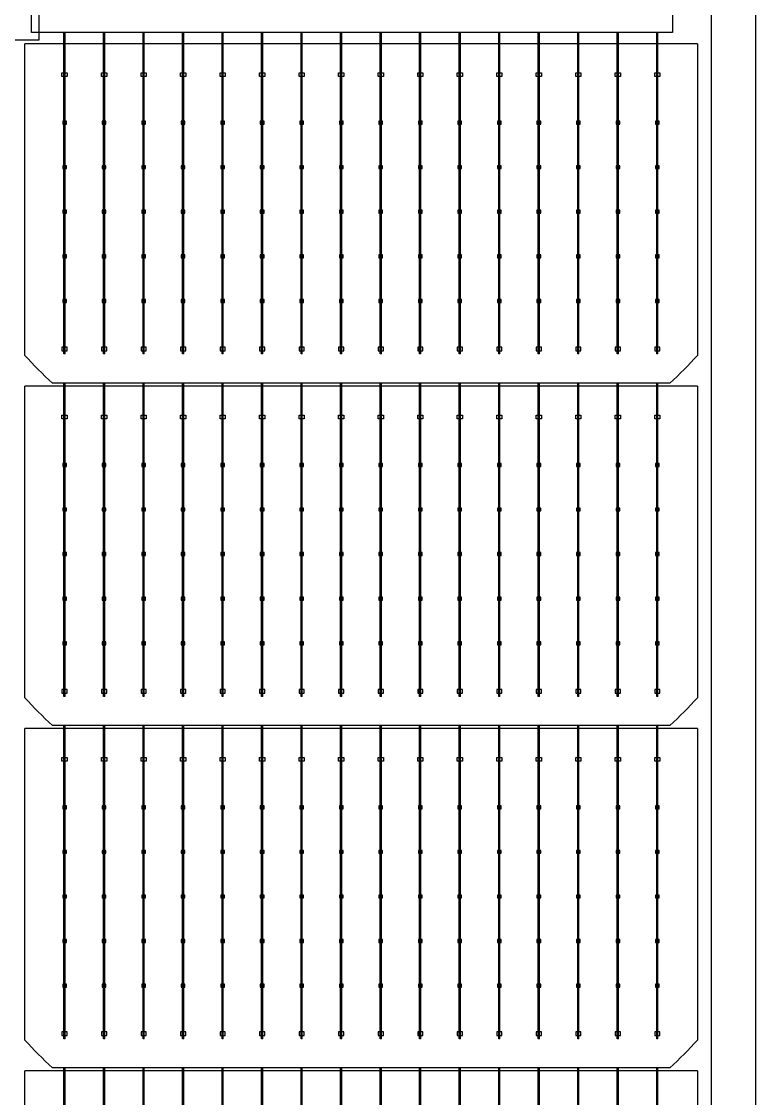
# Model space of a CAD drawing. Header units: millimetres. Extents: x 10297564 to 11610295, y -9287743 to -8409454.
# Drawn here: x 10403294 to 10406066, y -9094487 to -9090420 of the extents above; entities that cross this region are included whole.
import ezdxf

# ---------------------------------------------------------------- set-up
doc = ezdxf.new("R2010")
doc.units = ezdxf.units.MM
doc.header["$LTSCALE"] = 100

msp = doc.modelspace()

# ---------------------------------------------------------------- linework, layer by layer
for p, q in [((10403454.5, -9091675.6), (10403454.5, -9090462.1)), ((10403459, -9091675.6), (10403459, -9090462.1)), ((10403603.8, -9091675.6), (10403603.8, -9090462.1)), ((10403608.2, -9091675.6), (10403608.2, -9090462.1)), ((10403753, -9091675.6), (10403753, -9090462.1)), ((10403757.5, -9091675.6), (10403757.5, -9090462.1)), ((10403902.2, -9091675.6), (10403902.2, -9090462.1)), ((10403906.7, -9091675.6), (10403906.7, -9090462.1)), ((10404051.5, -9091675.6), (10404051.5, -9090462.1)), ((10404056, -9091675.6), (10404056, -9090462.1)), ((10404200.7, -9091675.6), (10404200.7, -9090462.1)), ((10404205.2, -9091675.6), (10404205.2, -9090462.1)), ((10404350, -9091675.6), (10404350, -9090462.1)), ((10404354.5, -9091675.6), (10404354.5, -9090462.1)), ((10404499.2, -9091675.6), (10404499.2, -9090462.1)), ((10404503.7, -9091675.6), (10404503.7, -9090462.1)), ((10404648.5, -9091675.6), (10404648.5, -9090462.1)), ((10404653, -9091675.6), (10404653, -9090462.1)), ((10404797.7, -9091675.6), (10404797.7, -9090462.1)), ((10404802.2, -9091675.6), (10404802.2, -9090462.1)), ((10404947, -9091675.6), (10404947, -9090462.1)), ((10404951.4, -9091675.6), (10404951.4, -9090462.1)), ((10405096.2, -9091675.6), (10405096.2, -9090462.1)), ((10405100.7, -9091675.6), (10405100.7, -9090462.1)), ((10405245.5, -9091675.6), (10405245.5, -9090462.1)), ((10405249.9, -9091675.6), (10405249.9, -9090462.1)), ((10405394.7, -9091675.6), (10405394.7, -9090462.1)), ((10405399.2, -9091675.6), (10405399.2, -9090462.1)), ((10405544, -9091675.6), (10405544, -9090462.1)), ((10405548.4, -9091675.6), (10405548.4, -9090462.1)), ((10405693.2, -9091675.6), (10405693.2, -9090462.1)), ((10405697.7, -9091675.6), (10405697.7, -9090462.1)), ((10405847.5, -9090504), (10403306.1, -9090504)), ((10405847.5, -9091796.6), (10403306.1, -9091796.6)), ((10403454.5, -9092968.3), (10403454.5, -9091785.4)), ((10403459, -9092968.3), (10403459, -9091785.4)), ((10403603.8, -9092968.3), (10403603.8, -9091785.4)), ((10403608.2, -9092968.3), (10403608.2, -9091785.4)), ((10403753, -9092968.3), (10403753, -9091785.4)), ((10403757.5, -9092968.3), (10403757.5, -9091785.4)), ((10403902.2, -9092968.3), (10403902.2, -9091785.4)), ((10403906.7, -9092968.3), (10403906.7, -9091785.4)), ((10404051.5, -9092968.3), (10404051.5, -9091785.4)), ((10404056, -9092968.3), (10404056, -9091785.4)), ((10404200.7, -9092968.3), (10404200.7, -9091785.4)), ((10404205.2, -9092968.3), (10404205.2, -9091785.4)), ((10404350, -9092968.3), (10404350, -9091785.4)), ((10404354.5, -9092968.3), (10404354.5, -9091785.4)), ((10404499.2, -9092968.3), (10404499.2, -9091785.4)), ((10404503.7, -9092968.3), (10404503.7, -9091785.4)), ((10404648.5, -9092968.3), (10404648.5, -9091785.4)), ((10404653, -9092968.3), (10404653, -9091785.4)), ((10404797.7, -9092968.3), (10404797.7, -9091785.4)), ((10404802.2, -9092968.3), (10404802.2, -9091785.4)), ((10404947, -9092968.3), (10404947, -9091785.4)), ((10404951.4, -9092968.3), (10404951.4, -9091785.4)), ((10405096.2, -9092968.3), (10405096.2, -9091785.4)), ((10405100.7, -9092968.3), (10405100.7, -9091785.4)), ((10405245.5, -9092968.3), (10405245.5, -9091785.4)), ((10405249.9, -9092968.3), (10405249.9, -9091785.4)), ((10405394.7, -9092968.3), (10405394.7, -9091785.4)), ((10405399.2, -9092968.3), (10405399.2, -9091785.4)), ((10405544, -9092968.3), (10405544, -9091785.4)), ((10405548.4, -9092968.3), (10405548.4, -9091785.4)), ((10405693.2, -9092968.3), (10405693.2, -9091785.4)), ((10405697.7, -9092968.3), (10405697.7, -9091785.4)), ((10405847.5, -9093089.3), (10403306.1, -9093089.3)), ((10403454.5, -9094261), (10403454.5, -9093078.1)), ((10403459, -9094261), (10403459, -9093078.1)), ((10403603.8, -9094261), (10403603.8, -9093078.1)), ((10403608.2, -9094261), (10403608.2, -9093078.1)), ((10403753, -9094261), (10403753, -9093078.1)), ((10403757.5, -9094261), (10403757.5, -9093078.1)), ((10403902.2, -9094261), (10403902.2, -9093078.1)), ((10403906.7, -9094261), (10403906.7, -9093078.1)), ((10404051.5, -9094261), (10404051.5, -9093078.1)), ((10404056, -9094261), (10404056, -9093078.1)), ((10404200.7, -9094261), (10404200.7, -9093078.1)), ((10404205.2, -9094261), (10404205.2, -9093078.1)), ((10404350, -9094261), (10404350, -9093078.1)), ((10404354.5, -9094261), (10404354.5, -9093078.1)), ((10404499.2, -9094261), (10404499.2, -9093078.1)), ((10404503.7, -9094261), (10404503.7, -9093078.1)), ((10404648.5, -9094261), (10404648.5, -9093078.1)), ((10404653, -9094261), (10404653, -9093078.1)), ((10404797.7, -9094261), (10404797.7, -9093078.1)), ((10404802.2, -9094261), (10404802.2, -9093078.1)), ((10404947, -9094261), (10404947, -9093078.1)), ((10404951.4, -9094261), (10404951.4, -9093078.1)), ((10405096.2, -9094261), (10405096.2, -9093078.1)), ((10405100.7, -9094261), (10405100.7, -9093078.1)), ((10405245.5, -9094261), (10405245.5, -9093078.1)), ((10405249.9, -9094261), (10405249.9, -9093078.1)), ((10405394.7, -9094261), (10405394.7, -9093078.1)), ((10405399.2, -9094261), (10405399.2, -9093078.1)), ((10405544, -9094261), (10405544, -9093078.1)), ((10405548.4, -9094261), (10405548.4, -9093078.1)), ((10405693.2, -9094261), (10405693.2, -9093078.1)), ((10405697.7, -9094261), (10405697.7, -9093078.1)), ((10403454.5, -9095553.6), (10403454.5, -9094370.7)), ((10403459, -9095553.6), (10403459, -9094370.7)), ((10403603.8, -9095553.6), (10403603.8, -9094370.7)), ((10403608.2, -9095553.6), (10403608.2, -9094370.7)), ((10403753, -9095553.6), (10403753, -9094370.7)), ((10403757.5, -9095553.6), (10403757.5, -9094370.7)), ((10403902.2, -9095553.6), (10403902.2, -9094370.7)), ((10403906.7, -9095553.6), (10403906.7, -9094370.7)), ((10404051.5, -9095553.6), (10404051.5, -9094370.7)), ((10404056, -9095553.6), (10404056, -9094370.7)), ((10404200.7, -9095553.6), (10404200.7, -9094370.7)), ((10404205.2, -9095553.6), (10404205.2, -9094370.7)), ((10404350, -9095553.6), (10404350, -9094370.7)), ((10404354.5, -9095553.6), (10404354.5, -9094370.7)), ((10404499.2, -9095553.6), (10404499.2, -9094370.7)), ((10404503.7, -9095553.6), (10404503.7, -9094370.7)), ((10404648.5, -9095553.6), (10404648.5, -9094370.7)), ((10404653, -9095553.6), (10404653, -9094370.7)), ((10404797.7, -9095553.6), (10404797.7, -9094370.7)), ((10404802.2, -9095553.6), (10404802.2, -9094370.7)), ((10404947, -9095553.6), (10404947, -9094370.7)), ((10404951.4, -9095553.6), (10404951.4, -9094370.7)), ((10405096.2, -9095553.6), (10405096.2, -9094370.7)), ((10405100.7, -9095553.6), (10405100.7, -9094370.7)), ((10405245.5, -9095553.6), (10405245.5, -9094370.7)), ((10405249.9, -9095553.6), (10405249.9, -9094370.7)), ((10405394.7, -9095553.6), (10405394.7, -9094370.7)), ((10405399.2, -9095553.6), (10405399.2, -9094370.7)), ((10405544, -9095553.6), (10405544, -9094370.7)), ((10405548.4, -9095553.6), (10405548.4, -9094370.7)), ((10405693.2, -9095553.6), (10405693.2, -9094370.7)), ((10405697.7, -9095553.6), (10405697.7, -9094370.7)), ((10405847.5, -9094382), (10403306.1, -9094382))]:
    msp.add_line(p, q)
for points in [[(10390262.3, -9073235.9), (10406065.8, -9073235.9), (10406065.8, -9107604.7), (10390262.3, -9107604.7)], [(10390429.7, -9073403.3), (10405898.4, -9073403.3), (10405898.4, -9107437.3), (10390429.7, -9107437.3)], [(10403359.8, -9090490), (10403234.3, -9090490), (10403234.3, -9090350.5), (10403359.8, -9090350.5)], [(10403331.9, -9090378.4), (10405751.9, -9090378.4), (10405751.9, -9090462.1), (10403331.9, -9090462.1)], [(10403447, -9090627.7), (10403447, -9090613.7), (10403466.5, -9090613.7), (10403466.5, -9090627.7)], [(10403596.2, -9090627.7), (10403596.2, -9090613.7), (10403615.8, -9090613.7), (10403615.8, -9090627.7)], [(10403745.5, -9090627.7), (10403745.5, -9090613.7), (10403765, -9090613.7), (10403765, -9090627.7)], [(10403894.7, -9090627.7), (10403894.7, -9090613.7), (10403914.2, -9090613.7), (10403914.2, -9090627.7)], [(10404044, -9090627.7), (10404044, -9090613.7), (10404063.5, -9090613.7), (10404063.5, -9090627.7)], [(10404193.2, -9090627.7), (10404193.2, -9090613.7), (10404212.7, -9090613.7), (10404212.7, -9090627.7)], [(10404342.5, -9090627.7), (10404342.5, -9090613.7), (10404362, -9090613.7), (10404362, -9090627.7)], [(10404491.7, -9090627.7), (10404491.7, -9090613.7), (10404511.2, -9090613.7), (10404511.2, -9090627.7)], [(10404641, -9090627.7), (10404641, -9090613.7), (10404660.5, -9090613.7), (10404660.5, -9090627.7)], [(10404790.2, -9090627.7), (10404790.2, -9090613.7), (10404809.7, -9090613.7), (10404809.7, -9090627.7)], [(10404939.5, -9090627.7), (10404939.5, -9090613.7), (10404959, -9090613.7), (10404959, -9090627.7)], [(10405088.7, -9090627.7), (10405088.7, -9090613.7), (10405108.2, -9090613.7), (10405108.2, -9090627.7)], [(10405237.9, -9090627.7), (10405237.9, -9090613.7), (10405257.5, -9090613.7), (10405257.5, -9090627.7)], [(10405387.2, -9090627.7), (10405387.2, -9090613.7), (10405406.7, -9090613.7), (10405406.7, -9090627.7)], [(10405536.4, -9090627.7), (10405536.4, -9090613.7), (10405556, -9090613.7), (10405556, -9090627.7)], [(10405685.7, -9090627.7), (10405685.7, -9090613.7), (10405705.2, -9090613.7), (10405705.2, -9090627.7)], [(10403463.7, -9090796), (10403449.8, -9090796), (10403449.8, -9090807.2), (10403463.7, -9090807.2)], [(10403613, -9090796), (10403599, -9090796), (10403599, -9090807.2), (10403613, -9090807.2)], [(10403762.2, -9090796), (10403748.3, -9090796), (10403748.3, -9090807.2), (10403762.2, -9090807.2)], [(10403911.5, -9090796), (10403897.5, -9090796), (10403897.5, -9090807.2), (10403911.5, -9090807.2)], [(10404060.7, -9090796), (10404046.8, -9090796), (10404046.8, -9090807.2), (10404060.7, -9090807.2)], [(10404210, -9090796), (10404196, -9090796), (10404196, -9090807.2), (10404210, -9090807.2)], [(10404359.2, -9090796), (10404345.2, -9090796), (10404345.2, -9090807.2), (10404359.2, -9090807.2)], [(10404508.4, -9090796), (10404494.5, -9090796), (10404494.5, -9090807.2), (10404508.4, -9090807.2)], [(10404657.7, -9090796), (10404643.7, -9090796), (10404643.7, -9090807.2), (10404657.7, -9090807.2)], [(10404806.9, -9090796), (10404793, -9090796), (10404793, -9090807.2), (10404806.9, -9090807.2)], [(10404956.2, -9090796), (10404942.2, -9090796), (10404942.2, -9090807.2), (10404956.2, -9090807.2)], [(10405105.4, -9090796), (10405091.5, -9090796), (10405091.5, -9090807.2), (10405105.4, -9090807.2)], [(10405254.7, -9090796), (10405240.7, -9090796), (10405240.7, -9090807.2), (10405254.7, -9090807.2)], [(10405403.9, -9090796), (10405390, -9090796), (10405390, -9090807.2), (10405403.9, -9090807.2)], [(10405553.2, -9090796), (10405539.2, -9090796), (10405539.2, -9090807.2), (10405553.2, -9090807.2)], [(10405702.4, -9090796), (10405688.5, -9090796), (10405688.5, -9090807.2), (10405702.4, -9090807.2)], [(10403463.7, -9090964.5), (10403449.8, -9090964.5), (10403449.8, -9090975.7), (10403463.7, -9090975.7)], [(10403613, -9090964.5), (10403599, -9090964.5), (10403599, -9090975.7), (10403613, -9090975.7)], [(10403762.2, -9090964.5), (10403748.3, -9090964.5), (10403748.3, -9090975.7), (10403762.2, -9090975.7)], [(10403911.5, -9090964.5), (10403897.5, -9090964.5), (10403897.5, -9090975.7), (10403911.5, -9090975.7)], [(10404060.7, -9090964.5), (10404046.8, -9090964.5), (10404046.8, -9090975.7), (10404060.7, -9090975.7)], [(10404210, -9090964.5), (10404196, -9090964.5), (10404196, -9090975.7), (10404210, -9090975.7)], [(10404359.2, -9090964.5), (10404345.2, -9090964.5), (10404345.2, -9090975.7), (10404359.2, -9090975.7)], [(10404508.4, -9090964.5), (10404494.5, -9090964.5), (10404494.5, -9090975.7), (10404508.4, -9090975.7)], [(10404657.7, -9090964.5), (10404643.7, -9090964.5), (10404643.7, -9090975.7), (10404657.7, -9090975.7)], [(10404806.9, -9090964.5), (10404793, -9090964.5), (10404793, -9090975.7), (10404806.9, -9090975.7)], [(10404956.2, -9090964.5), (10404942.2, -9090964.5), (10404942.2, -9090975.7), (10404956.2, -9090975.7)], [(10405105.4, -9090964.5), (10405091.5, -9090964.5), (10405091.5, -9090975.7), (10405105.4, -9090975.7)], [(10405254.7, -9090964.5), (10405240.7, -9090964.5), (10405240.7, -9090975.7), (10405254.7, -9090975.7)], [(10405403.9, -9090964.5), (10405390, -9090964.5), (10405390, -9090975.7), (10405403.9, -9090975.7)], [(10405553.2, -9090964.5), (10405539.2, -9090964.5), (10405539.2, -9090975.7), (10405553.2, -9090975.7)], [(10405702.4, -9090964.5), (10405688.5, -9090964.5), (10405688.5, -9090975.7), (10405702.4, -9090975.7)], [(10403463.7, -9091133), (10403449.8, -9091133), (10403449.8, -9091144.2), (10403463.7, -9091144.2)], [(10403613, -9091133), (10403599, -9091133), (10403599, -9091144.2), (10403613, -9091144.2)], [(10403762.2, -9091133), (10403748.3, -9091133), (10403748.3, -9091144.2), (10403762.2, -9091144.2)], [(10403911.5, -9091133), (10403897.5, -9091133), (10403897.5, -9091144.2), (10403911.5, -9091144.2)], [(10404060.7, -9091133), (10404046.8, -9091133), (10404046.8, -9091144.2), (10404060.7, -9091144.2)], [(10404210, -9091133), (10404196, -9091133), (10404196, -9091144.2), (10404210, -9091144.2)], [(10404359.2, -9091133), (10404345.2, -9091133), (10404345.2, -9091144.2), (10404359.2, -9091144.2)], [(10404508.4, -9091133), (10404494.5, -9091133), (10404494.5, -9091144.2), (10404508.4, -9091144.2)], [(10404657.7, -9091133), (10404643.7, -9091133), (10404643.7, -9091144.2), (10404657.7, -9091144.2)], [(10404806.9, -9091133), (10404793, -9091133), (10404793, -9091144.2), (10404806.9, -9091144.2)], [(10404956.2, -9091133), (10404942.2, -9091133), (10404942.2, -9091144.2), (10404956.2, -9091144.2)], [(10405105.4, -9091133), (10405091.5, -9091133), (10405091.5, -9091144.2), (10405105.4, -9091144.2)], [(10405254.7, -9091133), (10405240.7, -9091133), (10405240.7, -9091144.2), (10405254.7, -9091144.2)], [(10405403.9, -9091133), (10405390, -9091133), (10405390, -9091144.2), (10405403.9, -9091144.2)], [(10405553.2, -9091133), (10405539.2, -9091133), (10405539.2, -9091144.2), (10405553.2, -9091144.2)], [(10405702.4, -9091133), (10405688.5, -9091133), (10405688.5, -9091144.2), (10405702.4, -9091144.2)], [(10403463.7, -9091301.5), (10403449.8, -9091301.5), (10403449.8, -9091312.7), (10403463.7, -9091312.7)], [(10403613, -9091301.5), (10403599, -9091301.5), (10403599, -9091312.7), (10403613, -9091312.7)], [(10403762.2, -9091301.5), (10403748.3, -9091301.5), (10403748.3, -9091312.7), (10403762.2, -9091312.7)], [(10403911.5, -9091301.5), (10403897.5, -9091301.5), (10403897.5, -9091312.7), (10403911.5, -9091312.7)], [(10404060.7, -9091301.5), (10404046.8, -9091301.5), (10404046.8, -9091312.7), (10404060.7, -9091312.7)], [(10404210, -9091301.5), (10404196, -9091301.5), (10404196, -9091312.7), (10404210, -9091312.7)], [(10404359.2, -9091301.5), (10404345.2, -9091301.5), (10404345.2, -9091312.7), (10404359.2, -9091312.7)], [(10404508.4, -9091301.5), (10404494.5, -9091301.5), (10404494.5, -9091312.7), (10404508.4, -9091312.7)], [(10404657.7, -9091301.5), (10404643.7, -9091301.5), (10404643.7, -9091312.7), (10404657.7, -9091312.7)], [(10404806.9, -9091301.5), (10404793, -9091301.5), (10404793, -9091312.7), (10404806.9, -9091312.7)], [(10404956.2, -9091301.5), (10404942.2, -9091301.5), (10404942.2, -9091312.7), (10404956.2, -9091312.7)], [(10405105.4, -9091301.5), (10405091.5, -9091301.5), (10405091.5, -9091312.7), (10405105.4, -9091312.7)], [(10405254.7, -9091301.5), (10405240.7, -9091301.5), (10405240.7, -9091312.7), (10405254.7, -9091312.7)], [(10405403.9, -9091301.5), (10405390, -9091301.5), (10405390, -9091312.7), (10405403.9, -9091312.7)], [(10405553.2, -9091301.5), (10405539.2, -9091301.5), (10405539.2, -9091312.7), (10405553.2, -9091312.7)], [(10405702.4, -9091301.5), (10405688.5, -9091301.5), (10405688.5, -9091312.7), (10405702.4, -9091312.7)], [(10403463.7, -9091470), (10403449.8, -9091470), (10403449.8, -9091481.2), (10403463.7, -9091481.2)], [(10403613, -9091470), (10403599, -9091470), (10403599, -9091481.2), (10403613, -9091481.2)], [(10403762.2, -9091470), (10403748.3, -9091470), (10403748.3, -9091481.2), (10403762.2, -9091481.2)], [(10403911.5, -9091470), (10403897.5, -9091470), (10403897.5, -9091481.2), (10403911.5, -9091481.2)], [(10404060.7, -9091470), (10404046.8, -9091470), (10404046.8, -9091481.2), (10404060.7, -9091481.2)], [(10404210, -9091470), (10404196, -9091470), (10404196, -9091481.2), (10404210, -9091481.2)], [(10404359.2, -9091470), (10404345.2, -9091470), (10404345.2, -9091481.2), (10404359.2, -9091481.2)], [(10404508.4, -9091470), (10404494.5, -9091470), (10404494.5, -9091481.2), (10404508.4, -9091481.2)], [(10404657.7, -9091470), (10404643.7, -9091470), (10404643.7, -9091481.2), (10404657.7, -9091481.2)], [(10404806.9, -9091470), (10404793, -9091470), (10404793, -9091481.2), (10404806.9, -9091481.2)], [(10404956.2, -9091470), (10404942.2, -9091470), (10404942.2, -9091481.2), (10404956.2, -9091481.2)], [(10405105.4, -9091470), (10405091.5, -9091470), (10405091.5, -9091481.2), (10405105.4, -9091481.2)], [(10405254.7, -9091470), (10405240.7, -9091470), (10405240.7, -9091481.2), (10405254.7, -9091481.2)], [(10405403.9, -9091470), (10405390, -9091470), (10405390, -9091481.2), (10405403.9, -9091481.2)], [(10405553.2, -9091470), (10405539.2, -9091470), (10405539.2, -9091481.2), (10405553.2, -9091481.2)], [(10405702.4, -9091470), (10405688.5, -9091470), (10405688.5, -9091481.2), (10405702.4, -9091481.2)], [(10403447, -9091649.5), (10403447, -9091663.5), (10403466.5, -9091663.5), (10403466.5, -9091649.5)], [(10403596.2, -9091649.5), (10403596.2, -9091663.5), (10403615.8, -9091663.5), (10403615.8, -9091649.5)], [(10403745.5, -9091649.5), (10403745.5, -9091663.5), (10403765, -9091663.5), (10403765, -9091649.5)], [(10403894.7, -9091649.5), (10403894.7, -9091663.5), (10403914.2, -9091663.5), (10403914.2, -9091649.5)], [(10404044, -9091649.5), (10404044, -9091663.5), (10404063.5, -9091663.5), (10404063.5, -9091649.5)], [(10404193.2, -9091649.5), (10404193.2, -9091663.5), (10404212.7, -9091663.5), (10404212.7, -9091649.5)], [(10404342.5, -9091649.5), (10404342.5, -9091663.5), (10404362, -9091663.5), (10404362, -9091649.5)], [(10404491.7, -9091649.5), (10404491.7, -9091663.5), (10404511.2, -9091663.5), (10404511.2, -9091649.5)], [(10404641, -9091649.5), (10404641, -9091663.5), (10404660.5, -9091663.5), (10404660.5, -9091649.5)], [(10404790.2, -9091649.5), (10404790.2, -9091663.5), (10404809.7, -9091663.5), (10404809.7, -9091649.5)], [(10404939.5, -9091649.5), (10404939.5, -9091663.5), (10404959, -9091663.5), (10404959, -9091649.5)], [(10405088.7, -9091649.5), (10405088.7, -9091663.5), (10405108.2, -9091663.5), (10405108.2, -9091649.5)], [(10405237.9, -9091649.5), (10405237.9, -9091663.5), (10405257.5, -9091663.5), (10405257.5, -9091649.5)], [(10405387.2, -9091649.5), (10405387.2, -9091663.5), (10405406.7, -9091663.5), (10405406.7, -9091649.5)], [(10405536.4, -9091649.5), (10405536.4, -9091663.5), (10405556, -9091663.5), (10405556, -9091649.5)], [(10405685.7, -9091649.5), (10405685.7, -9091663.5), (10405705.2, -9091663.5), (10405705.2, -9091649.5)], [(10403447, -9091920.4), (10403447, -9091906.4), (10403466.5, -9091906.4), (10403466.5, -9091920.4)], [(10403596.2, -9091920.4), (10403596.2, -9091906.4), (10403615.8, -9091906.4), (10403615.8, -9091920.4)], [(10403745.5, -9091920.4), (10403745.5, -9091906.4), (10403765, -9091906.4), (10403765, -9091920.4)], [(10403894.7, -9091920.4), (10403894.7, -9091906.4), (10403914.2, -9091906.4), (10403914.2, -9091920.4)], [(10404044, -9091920.4), (10404044, -9091906.4), (10404063.5, -9091906.4), (10404063.5, -9091920.4)], [(10404193.2, -9091920.4), (10404193.2, -9091906.4), (10404212.7, -9091906.4), (10404212.7, -9091920.4)], [(10404342.5, -9091920.4), (10404342.5, -9091906.4), (10404362, -9091906.4), (10404362, -9091920.4)], [(10404491.7, -9091920.4), (10404491.7, -9091906.4), (10404511.2, -9091906.4), (10404511.2, -9091920.4)], [(10404641, -9091920.4), (10404641, -9091906.4), (10404660.5, -9091906.4), (10404660.5, -9091920.4)], [(10404790.2, -9091920.4), (10404790.2, -9091906.4), (10404809.7, -9091906.4), (10404809.7, -9091920.4)], [(10404939.5, -9091920.4), (10404939.5, -9091906.4), (10404959, -9091906.4), (10404959, -9091920.4)], [(10405088.7, -9091920.4), (10405088.7, -9091906.4), (10405108.2, -9091906.4), (10405108.2, -9091920.4)], [(10405237.9, -9091920.4), (10405237.9, -9091906.4), (10405257.5, -9091906.4), (10405257.5, -9091920.4)], [(10405387.2, -9091920.4), (10405387.2, -9091906.4), (10405406.7, -9091906.4), (10405406.7, -9091920.4)], [(10405536.4, -9091920.4), (10405536.4, -9091906.4), (10405556, -9091906.4), (10405556, -9091920.4)], [(10405685.7, -9091920.4), (10405685.7, -9091906.4), (10405705.2, -9091906.4), (10405705.2, -9091920.4)], [(10403463.7, -9092088.7), (10403449.8, -9092088.7), (10403449.8, -9092099.9), (10403463.7, -9092099.9)], [(10403613, -9092088.7), (10403599, -9092088.7), (10403599, -9092099.9), (10403613, -9092099.9)], [(10403762.2, -9092088.7), (10403748.3, -9092088.7), (10403748.3, -9092099.9), (10403762.2, -9092099.9)], [(10403911.5, -9092088.7), (10403897.5, -9092088.7), (10403897.5, -9092099.9), (10403911.5, -9092099.9)], [(10404060.7, -9092088.7), (10404046.8, -9092088.7), (10404046.8, -9092099.9), (10404060.7, -9092099.9)], [(10404210, -9092088.7), (10404196, -9092088.7), (10404196, -9092099.9), (10404210, -9092099.9)], [(10404359.2, -9092088.7), (10404345.2, -9092088.7), (10404345.2, -9092099.9), (10404359.2, -9092099.9)], [(10404508.4, -9092088.7), (10404494.5, -9092088.7), (10404494.5, -9092099.9), (10404508.4, -9092099.9)], [(10404657.7, -9092088.7), (10404643.7, -9092088.7), (10404643.7, -9092099.9), (10404657.7, -9092099.9)], [(10404806.9, -9092088.7), (10404793, -9092088.7), (10404793, -9092099.9), (10404806.9, -9092099.9)], [(10404956.2, -9092088.7), (10404942.2, -9092088.7), (10404942.2, -9092099.9), (10404956.2, -9092099.9)], [(10405105.4, -9092088.7), (10405091.5, -9092088.7), (10405091.5, -9092099.9), (10405105.4, -9092099.9)], [(10405254.7, -9092088.7), (10405240.7, -9092088.7), (10405240.7, -9092099.9), (10405254.7, -9092099.9)], [(10405403.9, -9092088.7), (10405390, -9092088.7), (10405390, -9092099.9), (10405403.9, -9092099.9)], [(10405553.2, -9092088.7), (10405539.2, -9092088.7), (10405539.2, -9092099.9), (10405553.2, -9092099.9)], [(10405702.4, -9092088.7), (10405688.5, -9092088.7), (10405688.5, -9092099.9), (10405702.4, -9092099.9)], [(10403463.7, -9092257.2), (10403449.8, -9092257.2), (10403449.8, -9092268.4), (10403463.7, -9092268.4)], [(10403613, -9092257.2), (10403599, -9092257.2), (10403599, -9092268.4), (10403613, -9092268.4)], [(10403762.2, -9092257.2), (10403748.3, -9092257.2), (10403748.3, -9092268.4), (10403762.2, -9092268.4)], [(10403911.5, -9092257.2), (10403897.5, -9092257.2), (10403897.5, -9092268.4), (10403911.5, -9092268.4)], [(10404060.7, -9092257.2), (10404046.8, -9092257.2), (10404046.8, -9092268.4), (10404060.7, -9092268.4)], [(10404210, -9092257.2), (10404196, -9092257.2), (10404196, -9092268.4), (10404210, -9092268.4)], [(10404359.2, -9092257.2), (10404345.2, -9092257.2), (10404345.2, -9092268.4), (10404359.2, -9092268.4)], [(10404508.4, -9092257.2), (10404494.5, -9092257.2), (10404494.5, -9092268.4), (10404508.4, -9092268.4)], [(10404657.7, -9092257.2), (10404643.7, -9092257.2), (10404643.7, -9092268.4), (10404657.7, -9092268.4)], [(10404806.9, -9092257.2), (10404793, -9092257.2), (10404793, -9092268.4), (10404806.9, -9092268.4)], [(10404956.2, -9092257.2), (10404942.2, -9092257.2), (10404942.2, -9092268.4), (10404956.2, -9092268.4)], [(10405105.4, -9092257.2), (10405091.5, -9092257.2), (10405091.5, -9092268.4), (10405105.4, -9092268.4)], [(10405254.7, -9092257.2), (10405240.7, -9092257.2), (10405240.7, -9092268.4), (10405254.7, -9092268.4)], [(10405403.9, -9092257.2), (10405390, -9092257.2), (10405390, -9092268.4), (10405403.9, -9092268.4)], [(10405553.2, -9092257.2), (10405539.2, -9092257.2), (10405539.2, -9092268.4), (10405553.2, -9092268.4)], [(10405702.4, -9092257.2), (10405688.5, -9092257.2), (10405688.5, -9092268.4), (10405702.4, -9092268.4)], [(10403463.7, -9092425.7), (10403449.8, -9092425.7), (10403449.8, -9092436.9), (10403463.7, -9092436.9)], [(10403613, -9092425.7), (10403599, -9092425.7), (10403599, -9092436.9), (10403613, -9092436.9)], [(10403762.2, -9092425.7), (10403748.3, -9092425.7), (10403748.3, -9092436.9), (10403762.2, -9092436.9)], [(10403911.5, -9092425.7), (10403897.5, -9092425.7), (10403897.5, -9092436.9), (10403911.5, -9092436.9)], [(10404060.7, -9092425.7), (10404046.8, -9092425.7), (10404046.8, -9092436.9), (10404060.7, -9092436.9)], [(10404210, -9092425.7), (10404196, -9092425.7), (10404196, -9092436.9), (10404210, -9092436.9)], [(10404359.2, -9092425.7), (10404345.2, -9092425.7), (10404345.2, -9092436.9), (10404359.2, -9092436.9)], [(10404508.4, -9092425.7), (10404494.5, -9092425.7), (10404494.5, -9092436.9), (10404508.4, -9092436.9)], [(10404657.7, -9092425.7), (10404643.7, -9092425.7), (10404643.7, -9092436.9), (10404657.7, -9092436.9)], [(10404806.9, -9092425.7), (10404793, -9092425.7), (10404793, -9092436.9), (10404806.9, -9092436.9)], [(10404956.2, -9092425.7), (10404942.2, -9092425.7), (10404942.2, -9092436.9), (10404956.2, -9092436.9)], [(10405105.4, -9092425.7), (10405091.5, -9092425.7), (10405091.5, -9092436.9), (10405105.4, -9092436.9)], [(10405254.7, -9092425.7), (10405240.7, -9092425.7), (10405240.7, -9092436.9), (10405254.7, -9092436.9)], [(10405403.9, -9092425.7), (10405390, -9092425.7), (10405390, -9092436.9), (10405403.9, -9092436.9)], [(10405553.2, -9092425.7), (10405539.2, -9092425.7), (10405539.2, -9092436.9), (10405553.2, -9092436.9)], [(10405702.4, -9092425.7), (10405688.5, -9092425.7), (10405688.5, -9092436.9), (10405702.4, -9092436.9)], [(10403463.7, -9092594.2), (10403449.8, -9092594.2), (10403449.8, -9092605.4), (10403463.7, -9092605.4)], [(10403613, -9092594.2), (10403599, -9092594.2), (10403599, -9092605.4), (10403613, -9092605.4)], [(10403762.2, -9092594.2), (10403748.3, -9092594.2), (10403748.3, -9092605.4), (10403762.2, -9092605.4)], [(10403911.5, -9092594.2), (10403897.5, -9092594.2), (10403897.5, -9092605.4), (10403911.5, -9092605.4)], [(10404060.7, -9092594.2), (10404046.8, -9092594.2), (10404046.8, -9092605.4), (10404060.7, -9092605.4)], [(10404210, -9092594.2), (10404196, -9092594.2), (10404196, -9092605.4), (10404210, -9092605.4)], [(10404359.2, -9092594.2), (10404345.2, -9092594.2), (10404345.2, -9092605.4), (10404359.2, -9092605.4)], [(10404508.4, -9092594.2), (10404494.5, -9092594.2), (10404494.5, -9092605.4), (10404508.4, -9092605.4)], [(10404657.7, -9092594.2), (10404643.7, -9092594.2), (10404643.7, -9092605.4), (10404657.7, -9092605.4)], [(10404806.9, -9092594.2), (10404793, -9092594.2), (10404793, -9092605.4), (10404806.9, -9092605.4)], [(10404956.2, -9092594.2), (10404942.2, -9092594.2), (10404942.2, -9092605.4), (10404956.2, -9092605.4)], [(10405105.4, -9092594.2), (10405091.5, -9092594.2), (10405091.5, -9092605.4), (10405105.4, -9092605.4)], [(10405254.7, -9092594.2), (10405240.7, -9092594.2), (10405240.7, -9092605.4), (10405254.7, -9092605.4)], [(10405403.9, -9092594.2), (10405390, -9092594.2), (10405390, -9092605.4), (10405403.9, -9092605.4)], [(10405553.2, -9092594.2), (10405539.2, -9092594.2), (10405539.2, -9092605.4), (10405553.2, -9092605.4)], [(10405702.4, -9092594.2), (10405688.5, -9092594.2), (10405688.5, -9092605.4), (10405702.4, -9092605.4)], [(10403463.7, -9092762.7), (10403449.8, -9092762.7), (10403449.8, -9092773.9), (10403463.7, -9092773.9)], [(10403613, -9092762.7), (10403599, -9092762.7), (10403599, -9092773.9), (10403613, -9092773.9)], [(10403762.2, -9092762.7), (10403748.3, -9092762.7), (10403748.3, -9092773.9), (10403762.2, -9092773.9)], [(10403911.5, -9092762.7), (10403897.5, -9092762.7), (10403897.5, -9092773.9), (10403911.5, -9092773.9)], [(10404060.7, -9092762.7), (10404046.8, -9092762.7), (10404046.8, -9092773.9), (10404060.7, -9092773.9)], [(10404210, -9092762.7), (10404196, -9092762.7), (10404196, -9092773.9), (10404210, -9092773.9)], [(10404359.2, -9092762.7), (10404345.2, -9092762.7), (10404345.2, -9092773.9), (10404359.2, -9092773.9)], [(10404508.4, -9092762.7), (10404494.5, -9092762.7), (10404494.5, -9092773.9), (10404508.4, -9092773.9)], [(10404657.7, -9092762.7), (10404643.7, -9092762.7), (10404643.7, -9092773.9), (10404657.7, -9092773.9)], [(10404806.9, -9092762.7), (10404793, -9092762.7), (10404793, -9092773.9), (10404806.9, -9092773.9)], [(10404956.2, -9092762.7), (10404942.2, -9092762.7), (10404942.2, -9092773.9), (10404956.2, -9092773.9)], [(10405105.4, -9092762.7), (10405091.5, -9092762.7), (10405091.5, -9092773.9), (10405105.4, -9092773.9)], [(10405254.7, -9092762.7), (10405240.7, -9092762.7), (10405240.7, -9092773.9), (10405254.7, -9092773.9)], [(10405403.9, -9092762.7), (10405390, -9092762.7), (10405390, -9092773.9), (10405403.9, -9092773.9)], [(10405553.2, -9092762.7), (10405539.2, -9092762.7), (10405539.2, -9092773.9), (10405553.2, -9092773.9)], [(10405702.4, -9092762.7), (10405688.5, -9092762.7), (10405688.5, -9092773.9), (10405702.4, -9092773.9)], [(10403447, -9092942.2), (10403447, -9092956.2), (10403466.5, -9092956.2), (10403466.5, -9092942.2)], [(10403596.2, -9092942.2), (10403596.2, -9092956.2), (10403615.8, -9092956.2), (10403615.8, -9092942.2)], [(10403745.5, -9092942.2), (10403745.5, -9092956.2), (10403765, -9092956.2), (10403765, -9092942.2)], [(10403894.7, -9092942.2), (10403894.7, -9092956.2), (10403914.2, -9092956.2), (10403914.2, -9092942.2)], [(10404044, -9092942.2), (10404044, -9092956.2), (10404063.5, -9092956.2), (10404063.5, -9092942.2)], [(10404193.2, -9092942.2), (10404193.2, -9092956.2), (10404212.7, -9092956.2), (10404212.7, -9092942.2)], [(10404342.5, -9092942.2), (10404342.5, -9092956.2), (10404362, -9092956.2), (10404362, -9092942.2)], [(10404491.7, -9092942.2), (10404491.7, -9092956.2), (10404511.2, -9092956.2), (10404511.2, -9092942.2)], [(10404641, -9092942.2), (10404641, -9092956.2), (10404660.5, -9092956.2), (10404660.5, -9092942.2)], [(10404790.2, -9092942.2), (10404790.2, -9092956.2), (10404809.7, -9092956.2), (10404809.7, -9092942.2)], [(10404939.5, -9092942.2), (10404939.5, -9092956.2), (10404959, -9092956.2), (10404959, -9092942.2)], [(10405088.7, -9092942.2), (10405088.7, -9092956.2), (10405108.2, -9092956.2), (10405108.2, -9092942.2)], [(10405237.9, -9092942.2), (10405237.9, -9092956.2), (10405257.5, -9092956.2), (10405257.5, -9092942.2)], [(10405387.2, -9092942.2), (10405387.2, -9092956.2), (10405406.7, -9092956.2), (10405406.7, -9092942.2)], [(10405536.4, -9092942.2), (10405536.4, -9092956.2), (10405556, -9092956.2), (10405556, -9092942.2)], [(10405685.7, -9092942.2), (10405685.7, -9092956.2), (10405705.2, -9092956.2), (10405705.2, -9092942.2)], [(10403447, -9093213), (10403447, -9093199.1), (10403466.5, -9093199.1), (10403466.5, -9093213)], [(10403596.2, -9093213), (10403596.2, -9093199.1), (10403615.8, -9093199.1), (10403615.8, -9093213)], [(10403745.5, -9093213), (10403745.5, -9093199.1), (10403765, -9093199.1), (10403765, -9093213)], [(10403894.7, -9093213), (10403894.7, -9093199.1), (10403914.2, -9093199.1), (10403914.2, -9093213)], [(10404044, -9093213), (10404044, -9093199.1), (10404063.5, -9093199.1), (10404063.5, -9093213)], [(10404193.2, -9093213), (10404193.2, -9093199.1), (10404212.7, -9093199.1), (10404212.7, -9093213)], [(10404342.5, -9093213), (10404342.5, -9093199.1), (10404362, -9093199.1), (10404362, -9093213)], [(10404491.7, -9093213), (10404491.7, -9093199.1), (10404511.2, -9093199.1), (10404511.2, -9093213)], [(10404641, -9093213), (10404641, -9093199.1), (10404660.5, -9093199.1), (10404660.5, -9093213)], [(10404790.2, -9093213), (10404790.2, -9093199.1), (10404809.7, -9093199.1), (10404809.7, -9093213)], [(10404939.5, -9093213), (10404939.5, -9093199.1), (10404959, -9093199.1), (10404959, -9093213)], [(10405088.7, -9093213), (10405088.7, -9093199.1), (10405108.2, -9093199.1), (10405108.2, -9093213)], [(10405237.9, -9093213), (10405237.9, -9093199.1), (10405257.5, -9093199.1), (10405257.5, -9093213)], [(10405387.2, -9093213), (10405387.2, -9093199.1), (10405406.7, -9093199.1), (10405406.7, -9093213)], [(10405536.4, -9093213), (10405536.4, -9093199.1), (10405556, -9093199.1), (10405556, -9093213)], [(10405685.7, -9093213), (10405685.7, -9093199.1), (10405705.2, -9093199.1), (10405705.2, -9093213)], [(10403463.7, -9093381.4), (10403449.8, -9093381.4), (10403449.8, -9093392.5), (10403463.7, -9093392.5)], [(10403613, -9093381.4), (10403599, -9093381.4), (10403599, -9093392.5), (10403613, -9093392.5)], [(10403762.2, -9093381.4), (10403748.3, -9093381.4), (10403748.3, -9093392.5), (10403762.2, -9093392.5)], [(10403911.5, -9093381.4), (10403897.5, -9093381.4), (10403897.5, -9093392.5), (10403911.5, -9093392.5)], [(10404060.7, -9093381.4), (10404046.8, -9093381.4), (10404046.8, -9093392.5), (10404060.7, -9093392.5)], [(10404210, -9093381.4), (10404196, -9093381.4), (10404196, -9093392.5), (10404210, -9093392.5)], [(10404359.2, -9093381.4), (10404345.2, -9093381.4), (10404345.2, -9093392.5), (10404359.2, -9093392.5)], [(10404508.4, -9093381.4), (10404494.5, -9093381.4), (10404494.5, -9093392.5), (10404508.4, -9093392.5)], [(10404657.7, -9093381.4), (10404643.7, -9093381.4), (10404643.7, -9093392.5), (10404657.7, -9093392.5)], [(10404806.9, -9093381.4), (10404793, -9093381.4), (10404793, -9093392.5), (10404806.9, -9093392.5)], [(10404956.2, -9093381.4), (10404942.2, -9093381.4), (10404942.2, -9093392.5), (10404956.2, -9093392.5)], [(10405105.4, -9093381.4), (10405091.5, -9093381.4), (10405091.5, -9093392.5), (10405105.4, -9093392.5)], [(10405254.7, -9093381.4), (10405240.7, -9093381.4), (10405240.7, -9093392.5), (10405254.7, -9093392.5)], [(10405403.9, -9093381.4), (10405390, -9093381.4), (10405390, -9093392.5), (10405403.9, -9093392.5)], [(10405553.2, -9093381.4), (10405539.2, -9093381.4), (10405539.2, -9093392.5), (10405553.2, -9093392.5)], [(10405702.4, -9093381.4), (10405688.5, -9093381.4), (10405688.5, -9093392.5), (10405702.4, -9093392.5)], [(10403463.7, -9093549.9), (10403449.8, -9093549.9), (10403449.8, -9093561), (10403463.7, -9093561)], [(10403613, -9093549.9), (10403599, -9093549.9), (10403599, -9093561), (10403613, -9093561)], [(10403762.2, -9093549.9), (10403748.3, -9093549.9), (10403748.3, -9093561), (10403762.2, -9093561)], [(10403911.5, -9093549.9), (10403897.5, -9093549.9), (10403897.5, -9093561), (10403911.5, -9093561)], [(10404060.7, -9093549.9), (10404046.8, -9093549.9), (10404046.8, -9093561), (10404060.7, -9093561)], [(10404210, -9093549.9), (10404196, -9093549.9), (10404196, -9093561), (10404210, -9093561)], [(10404359.2, -9093549.9), (10404345.2, -9093549.9), (10404345.2, -9093561), (10404359.2, -9093561)], [(10404508.4, -9093549.9), (10404494.5, -9093549.9), (10404494.5, -9093561), (10404508.4, -9093561)], [(10404657.7, -9093549.9), (10404643.7, -9093549.9), (10404643.7, -9093561), (10404657.7, -9093561)], [(10404806.9, -9093549.9), (10404793, -9093549.9), (10404793, -9093561), (10404806.9, -9093561)], [(10404956.2, -9093549.9), (10404942.2, -9093549.9), (10404942.2, -9093561), (10404956.2, -9093561)], [(10405105.4, -9093549.9), (10405091.5, -9093549.9), (10405091.5, -9093561), (10405105.4, -9093561)], [(10405254.7, -9093549.9), (10405240.7, -9093549.9), (10405240.7, -9093561), (10405254.7, -9093561)], [(10405403.9, -9093549.9), (10405390, -9093549.9), (10405390, -9093561), (10405403.9, -9093561)], [(10405553.2, -9093549.9), (10405539.2, -9093549.9), (10405539.2, -9093561), (10405553.2, -9093561)], [(10405702.4, -9093549.9), (10405688.5, -9093549.9), (10405688.5, -9093561), (10405702.4, -9093561)], [(10403463.7, -9093718.4), (10403449.8, -9093718.4), (10403449.8, -9093729.5), (10403463.7, -9093729.5)], [(10403613, -9093718.4), (10403599, -9093718.4), (10403599, -9093729.5), (10403613, -9093729.5)], [(10403762.2, -9093718.4), (10403748.3, -9093718.4), (10403748.3, -9093729.5), (10403762.2, -9093729.5)], [(10403911.5, -9093718.4), (10403897.5, -9093718.4), (10403897.5, -9093729.5), (10403911.5, -9093729.5)], [(10404060.7, -9093718.4), (10404046.8, -9093718.4), (10404046.8, -9093729.5), (10404060.7, -9093729.5)], [(10404210, -9093718.4), (10404196, -9093718.4), (10404196, -9093729.5), (10404210, -9093729.5)], [(10404359.2, -9093718.4), (10404345.2, -9093718.4), (10404345.2, -9093729.5), (10404359.2, -9093729.5)], [(10404508.4, -9093718.4), (10404494.5, -9093718.4), (10404494.5, -9093729.5), (10404508.4, -9093729.5)], [(10404657.7, -9093718.4), (10404643.7, -9093718.4), (10404643.7, -9093729.5), (10404657.7, -9093729.5)], [(10404806.9, -9093718.4), (10404793, -9093718.4), (10404793, -9093729.5), (10404806.9, -9093729.5)], [(10404956.2, -9093718.4), (10404942.2, -9093718.4), (10404942.2, -9093729.5), (10404956.2, -9093729.5)], [(10405105.4, -9093718.4), (10405091.5, -9093718.4), (10405091.5, -9093729.5), (10405105.4, -9093729.5)], [(10405254.7, -9093718.4), (10405240.7, -9093718.4), (10405240.7, -9093729.5), (10405254.7, -9093729.5)], [(10405403.9, -9093718.4), (10405390, -9093718.4), (10405390, -9093729.5), (10405403.9, -9093729.5)], [(10405553.2, -9093718.4), (10405539.2, -9093718.4), (10405539.2, -9093729.5), (10405553.2, -9093729.5)], [(10405702.4, -9093718.4), (10405688.5, -9093718.4), (10405688.5, -9093729.5), (10405702.4, -9093729.5)], [(10403463.7, -9093886.9), (10403449.8, -9093886.9), (10403449.8, -9093898), (10403463.7, -9093898)], [(10403613, -9093886.9), (10403599, -9093886.9), (10403599, -9093898), (10403613, -9093898)], [(10403762.2, -9093886.9), (10403748.3, -9093886.9), (10403748.3, -9093898), (10403762.2, -9093898)], [(10403911.5, -9093886.9), (10403897.5, -9093886.9), (10403897.5, -9093898), (10403911.5, -9093898)], [(10404060.7, -9093886.9), (10404046.8, -9093886.9), (10404046.8, -9093898), (10404060.7, -9093898)], [(10404210, -9093886.9), (10404196, -9093886.9), (10404196, -9093898), (10404210, -9093898)], [(10404359.2, -9093886.9), (10404345.2, -9093886.9), (10404345.2, -9093898), (10404359.2, -9093898)], [(10404508.4, -9093886.9), (10404494.5, -9093886.9), (10404494.5, -9093898), (10404508.4, -9093898)], [(10404657.7, -9093886.9), (10404643.7, -9093886.9), (10404643.7, -9093898), (10404657.7, -9093898)], [(10404806.9, -9093886.9), (10404793, -9093886.9), (10404793, -9093898), (10404806.9, -9093898)], [(10404956.2, -9093886.9), (10404942.2, -9093886.9), (10404942.2, -9093898), (10404956.2, -9093898)], [(10405105.4, -9093886.9), (10405091.5, -9093886.9), (10405091.5, -9093898), (10405105.4, -9093898)], [(10405254.7, -9093886.9), (10405240.7, -9093886.9), (10405240.7, -9093898), (10405254.7, -9093898)], [(10405403.9, -9093886.9), (10405390, -9093886.9), (10405390, -9093898), (10405403.9, -9093898)], [(10405553.2, -9093886.9), (10405539.2, -9093886.9), (10405539.2, -9093898), (10405553.2, -9093898)], [(10405702.4, -9093886.9), (10405688.5, -9093886.9), (10405688.5, -9093898), (10405702.4, -9093898)], [(10403463.7, -9094055.4), (10403449.8, -9094055.4), (10403449.8, -9094066.5), (10403463.7, -9094066.5)], [(10403613, -9094055.4), (10403599, -9094055.4), (10403599, -9094066.5), (10403613, -9094066.5)], [(10403762.2, -9094055.4), (10403748.3, -9094055.4), (10403748.3, -9094066.5), (10403762.2, -9094066.5)], [(10403911.5, -9094055.4), (10403897.5, -9094055.4), (10403897.5, -9094066.5), (10403911.5, -9094066.5)], [(10404060.7, -9094055.4), (10404046.8, -9094055.4), (10404046.8, -9094066.5), (10404060.7, -9094066.5)], [(10404210, -9094055.4), (10404196, -9094055.4), (10404196, -9094066.5), (10404210, -9094066.5)], [(10404359.2, -9094055.4), (10404345.2, -9094055.4), (10404345.2, -9094066.5), (10404359.2, -9094066.5)], [(10404508.4, -9094055.4), (10404494.5, -9094055.4), (10404494.5, -9094066.5), (10404508.4, -9094066.5)], [(10404657.7, -9094055.4), (10404643.7, -9094055.4), (10404643.7, -9094066.5), (10404657.7, -9094066.5)], [(10404806.9, -9094055.4), (10404793, -9094055.4), (10404793, -9094066.5), (10404806.9, -9094066.5)], [(10404956.2, -9094055.4), (10404942.2, -9094055.4), (10404942.2, -9094066.5), (10404956.2, -9094066.5)], [(10405105.4, -9094055.4), (10405091.5, -9094055.4), (10405091.5, -9094066.5), (10405105.4, -9094066.5)], [(10405254.7, -9094055.4), (10405240.7, -9094055.4), (10405240.7, -9094066.5), (10405254.7, -9094066.5)], [(10405403.9, -9094055.4), (10405390, -9094055.4), (10405390, -9094066.5), (10405403.9, -9094066.5)], [(10405553.2, -9094055.4), (10405539.2, -9094055.4), (10405539.2, -9094066.5), (10405553.2, -9094066.5)], [(10405702.4, -9094055.4), (10405688.5, -9094055.4), (10405688.5, -9094066.5), (10405702.4, -9094066.5)], [(10403447, -9094234.9), (10403447, -9094248.8), (10403466.5, -9094248.8), (10403466.5, -9094234.9)], [(10403596.2, -9094234.9), (10403596.2, -9094248.8), (10403615.8, -9094248.8), (10403615.8, -9094234.9)], [(10403745.5, -9094234.9), (10403745.5, -9094248.8), (10403765, -9094248.8), (10403765, -9094234.9)], [(10403894.7, -9094234.9), (10403894.7, -9094248.8), (10403914.2, -9094248.8), (10403914.2, -9094234.9)], [(10404044, -9094234.9), (10404044, -9094248.8), (10404063.5, -9094248.8), (10404063.5, -9094234.9)], [(10404193.2, -9094234.9), (10404193.2, -9094248.8), (10404212.7, -9094248.8), (10404212.7, -9094234.9)], [(10404342.5, -9094234.9), (10404342.5, -9094248.8), (10404362, -9094248.8), (10404362, -9094234.9)], [(10404491.7, -9094234.9), (10404491.7, -9094248.8), (10404511.2, -9094248.8), (10404511.2, -9094234.9)], [(10404641, -9094234.9), (10404641, -9094248.8), (10404660.5, -9094248.8), (10404660.5, -9094234.9)], [(10404790.2, -9094234.9), (10404790.2, -9094248.8), (10404809.7, -9094248.8), (10404809.7, -9094234.9)], [(10404939.5, -9094234.9), (10404939.5, -9094248.8), (10404959, -9094248.8), (10404959, -9094234.9)], [(10405088.7, -9094234.9), (10405088.7, -9094248.8), (10405108.2, -9094248.8), (10405108.2, -9094234.9)], [(10405237.9, -9094234.9), (10405237.9, -9094248.8), (10405257.5, -9094248.8), (10405257.5, -9094234.9)], [(10405387.2, -9094234.9), (10405387.2, -9094248.8), (10405406.7, -9094248.8), (10405406.7, -9094234.9)], [(10405536.4, -9094234.9), (10405536.4, -9094248.8), (10405556, -9094248.8), (10405556, -9094234.9)], [(10405685.7, -9094234.9), (10405685.7, -9094248.8), (10405705.2, -9094248.8), (10405705.2, -9094234.9)]]:
    msp.add_lwpolyline(points, close=True)
for points in [[(10403306.1, -9091680.8), (10403306.1, -9090504)], [(10405847.5, -9090504), (10405847.5, -9091680.8)], [(10403459, -9091675.6), (10403454.5, -9091675.6)], [(10403608.2, -9091675.6), (10403603.8, -9091675.6)], [(10403757.5, -9091675.6), (10403753, -9091675.6)], [(10403906.7, -9091675.6), (10403902.2, -9091675.6)], [(10404056, -9091675.6), (10404051.5, -9091675.6)], [(10404205.2, -9091675.6), (10404200.7, -9091675.6)], [(10404354.5, -9091675.6), (10404350, -9091675.6)], [(10404503.7, -9091675.6), (10404499.2, -9091675.6)], [(10404653, -9091675.6), (10404648.5, -9091675.6)], [(10404802.2, -9091675.6), (10404797.7, -9091675.6)], [(10404951.4, -9091675.6), (10404947, -9091675.6)], [(10405100.7, -9091675.6), (10405096.2, -9091675.6)], [(10405249.9, -9091675.6), (10405245.5, -9091675.6)], [(10405399.2, -9091675.6), (10405394.7, -9091675.6)], [(10405548.4, -9091675.6), (10405544, -9091675.6)], [(10405697.7, -9091675.6), (10405693.2, -9091675.6)], [(10403306.1, -9092973.4), (10403306.1, -9091796.6)], [(10405742.8, -9091785.5), (10403410.8, -9091785.5)], [(10405847.5, -9091796.6), (10405847.5, -9092973.4)], [(10403459, -9092968.3), (10403454.5, -9092968.3)], [(10403608.2, -9092968.3), (10403603.8, -9092968.3)], [(10403757.5, -9092968.3), (10403753, -9092968.3)], [(10403906.7, -9092968.3), (10403902.2, -9092968.3)], [(10404056, -9092968.3), (10404051.5, -9092968.3)], [(10404205.2, -9092968.3), (10404200.7, -9092968.3)], [(10404354.5, -9092968.3), (10404350, -9092968.3)], [(10404503.7, -9092968.3), (10404499.2, -9092968.3)], [(10404653, -9092968.3), (10404648.5, -9092968.3)], [(10404802.2, -9092968.3), (10404797.7, -9092968.3)], [(10404951.4, -9092968.3), (10404947, -9092968.3)], [(10405100.7, -9092968.3), (10405096.2, -9092968.3)], [(10405249.9, -9092968.3), (10405245.5, -9092968.3)], [(10405399.2, -9092968.3), (10405394.7, -9092968.3)], [(10405548.4, -9092968.3), (10405544, -9092968.3)], [(10405697.7, -9092968.3), (10405693.2, -9092968.3)], [(10403306.1, -9094266.1), (10403306.1, -9093089.3)], [(10405742.8, -9093078.1), (10403410.8, -9093078.1)], [(10405847.5, -9093089.3), (10405847.5, -9094266.1)], [(10403459, -9094261), (10403454.5, -9094261)], [(10403608.2, -9094261), (10403603.8, -9094261)], [(10403757.5, -9094261), (10403753, -9094261)], [(10403906.7, -9094261), (10403902.2, -9094261)], [(10404056, -9094261), (10404051.5, -9094261)], [(10404205.2, -9094261), (10404200.7, -9094261)], [(10404354.5, -9094261), (10404350, -9094261)], [(10404503.7, -9094261), (10404499.2, -9094261)], [(10404653, -9094261), (10404648.5, -9094261)], [(10404802.2, -9094261), (10404797.7, -9094261)], [(10404951.4, -9094261), (10404947, -9094261)], [(10405100.7, -9094261), (10405096.2, -9094261)], [(10405249.9, -9094261), (10405245.5, -9094261)], [(10405399.2, -9094261), (10405394.7, -9094261)], [(10405548.4, -9094261), (10405544, -9094261)], [(10405697.7, -9094261), (10405693.2, -9094261)], [(10405742.8, -9094370.8), (10403410.8, -9094370.8)], [(10403306.1, -9095558.8), (10403306.1, -9094382)], [(10405847.5, -9094382), (10405847.5, -9095558.8)]]:
    msp.add_lwpolyline(points)
for centre, start, end in [((10404575.4, -9090516.2), 222.5369, 227.4631), ((10404578.2, -9090516.2), 312.5369, 317.4631), ((10404575.4, -9091808.8), 222.5369, 227.4631), ((10404578.2, -9091808.8), 312.5369, 317.4631), ((10404575.4, -9093101.5), 222.5369, 227.4631), ((10404578.2, -9093101.5), 312.5369, 317.4631)]:
    msp.add_arc(centre, 1722.6, start, end)

doc.saveas('drawing.dxf')
